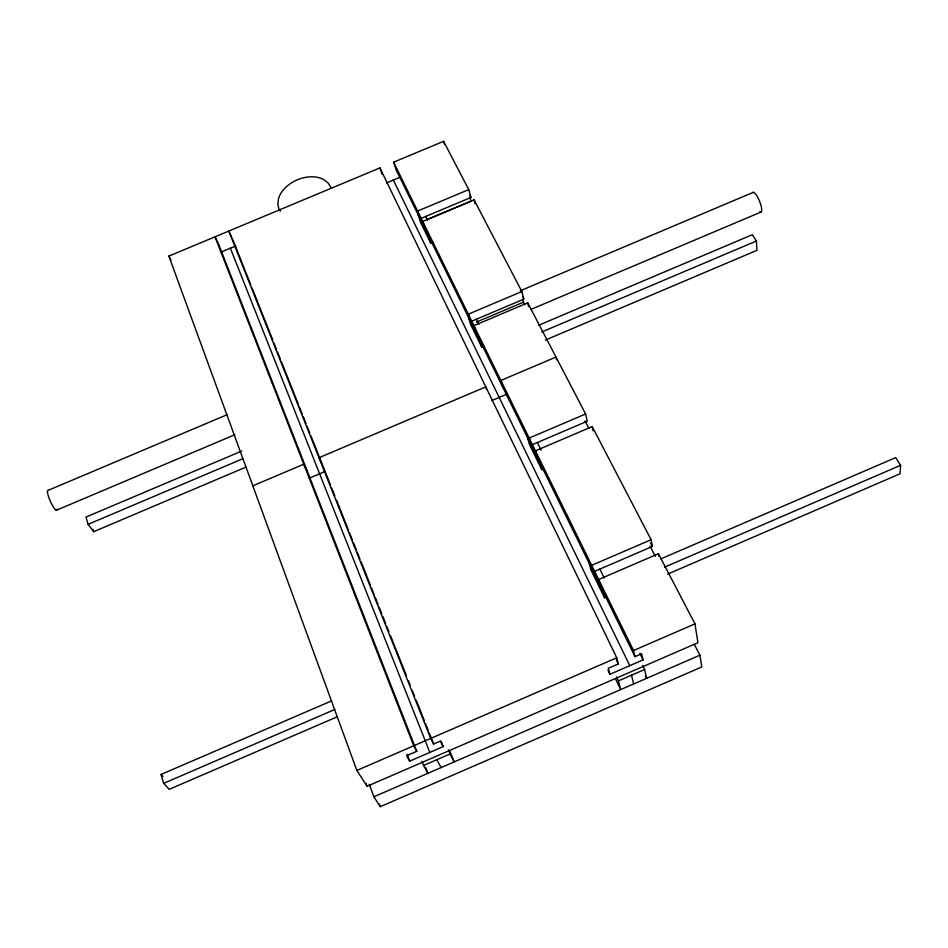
<?xml version="1.0" encoding="UTF-8"?>
<svg xmlns="http://www.w3.org/2000/svg" width="948" height="948" viewBox="0 0 948 948"><rect width="100%" height="100%" fill="white"/><g stroke="black" fill="none" stroke-linecap="round" stroke-linejoin="round"><path stroke-width="1.42" d="M660.851 558.882L895.659 457.611L900.6 465.302L900.067 473.763L667.665 574.109M468.75 189.612L417.63 211.048L420.118 218.787L470.919 197.468L468.75 189.612L443.593 141.311L393.621 162.191L396.193 170.036L635.006 656.691L641.678 653.8L643.064 659.915L609.908 674.289L608.284 668.281L618.309 663.932L616.745 657.794L379.947 167.903L168.863 256.102L356.863 770.44L367.101 786.283L697.941 642.72L694.967 623.891L658.422 553.739L598.674 579.501L600.321 586.006M421.99 761.339L423.602 765.451L450.099 753.956L454.151 761.919L449.731 750.958M615.56 678.922L620.667 689.599L618.404 680.901L644.628 669.513L642.673 665.543M369.293 784.328L373.879 796.782L699.908 655.187L694.469 644.664M373.879 796.782L380.278 806.689L701.769 666.954L699.908 655.187M356.863 770.44L616.745 657.794M635.006 656.691L633.56 650.506L694.967 623.891M416.764 751.326L413.719 745.792L215.006 236.822L218.621 244.264L416.764 751.326L406.633 755.722L409.714 761.137L443.214 746.609L441.021 741.123M231.75 237.284L228.8 231.063L430.712 738.433L433.639 744.014L440.382 741.087L443.214 746.609M651.11 539.72L591.694 565.304L593.389 571.881L652.39 546.451L651.11 539.72L592.192 426.6L535.454 450.833L537.433 457.86M337.441 716.7L169.194 789.352L163.66 783.344L161.065 774.445L331.646 700.868M163.66 783.344L334.798 709.483M664.512 567.188L900.6 465.302M585.627 413.992L529.185 438.071L531.2 445.145L587.274 421.208L585.627 413.992L527.74 302.862L473.929 325.626L476.192 333.068M241.823 451.035L85.995 517.063L88.117 524.327L93.686 531.686L245.97 467.091M545.396 340.071L756.966 250.319L756.397 241.005L752.345 234.701L538.582 325.283M252.832 485.826L303.775 464.188L307.211 470.955M309.309 478.183L324.963 471.523M491.526 400.696L507.133 394.06M47.59 490.578L227.437 414.56M520.369 290.763L753.352 192.302M521.85 291.557L468.312 314.191L470.599 321.656L523.806 299.165L521.85 291.557L474.095 199.886L422.737 221.441L425.202 229.155M476.429 322.083L523.414 302.211L522.775 299.698M56.323 510.285L234.95 434.682M530.833 309.451L761.28 211.925M468.371 317.13L470.646 324.524L481.809 347.288L484.144 346.304M88.117 524.327L243.032 458.642M541.77 331.99L756.397 241.005M418.092 214.663L420.556 222.33L430.712 243.032L432.94 242.096M220.848 252.204L235.839 245.923M386.559 182.881L400.08 177.229M427.441 219.438L470.966 201.166L469.888 197.279M161.065 774.445L162.914 776.471M280.347 211.214L278.913 209.081L277.788 204.01L278.534 198.523A28.144 19.624 -23.3 0 1 297.435 179.776A28.144 19.624 -23.3 0 1 323.825 179.61L328.138 182.988L330.84 187.372M423.602 765.451L427.939 773.307L425.782 767.797M436.862 759.704L441.057 767.607M168.863 256.102L170.913 259.942M469.864 195.43L470.919 197.468M522.644 296.925L523.806 299.165M650.541 542.896L652.39 546.451M523.414 302.211L524.742 304.758M585.023 420.888L588.898 428.366M650.02 546.107L655.317 556.31M425.676 216.452L427.595 220.339M476.417 319.203L478.918 324.263M537.338 442.526L541.095 450.146M599.847 569.096L604.279 578.079M639.805 653.314L643.064 659.915M393.621 162.191L633.56 650.506M645.315 675.675L646.619 678.33L644.628 669.513M321.787 463.382L319.002 457.718L485.791 386.867L486.537 389.284M393.325 180.049L629.804 665.662M616.39 659.938L618.309 663.932M616.484 676.908L618.404 680.901M608 670.295L609.908 674.289M448.44 749.832L450.099 753.956M232.343 238.541L250.888 285.099M251.978 287.837L272.704 339.882M273.794 342.631L276.52 349.468M277.61 352.218L280.335 359.067M281.426 361.804L298.336 404.263M299.426 407L302.151 413.849M303.242 416.587L305.979 423.436M307.069 426.173L309.795 433.023M310.885 435.76L321.787 463.157M322.332 464.52L330.52 485.068M331.61 487.817L334.881 496.029M336.528 500.141L348.52 530.288M349.622 533.025L352.348 539.874M353.438 542.611L356.164 549.461M357.254 552.198L359.979 559.059M361.07 561.797L370.348 585.082M371.438 587.819L374.164 594.68M375.266 597.418L377.991 604.267M379.082 607.004L381.807 613.854M382.897 616.591L385.623 623.44M386.713 626.19L388.905 631.664M390.54 635.776L406.36 675.509M408.541 680.984L410.176 685.096M412.356 690.582L414.549 696.057M416.184 700.169L424.36 720.717M425.451 723.454L428.188 730.304M429.278 733.053L433.639 744.014M230.388 248.21L429.823 752.416M407.048 754.253L409.714 761.137M379.259 803.928L380.278 806.689M366.082 783.51L367.101 786.283M379.947 167.903L382.151 174.42M428.283 235.424L430.712 243.032M479.581 339.965L481.809 347.288M503.021 387.732L500.876 380.468L555.966 357.064L556.63 359.802M92.987 529.28L93.686 531.686M527.491 437.585L529.494 444.588L541.901 469.9L539.945 462.98M443.593 141.311L444.387 144.096M474.095 199.886L475.173 203.796M589.265 563.479L590.96 569.997L604.729 598.093L603.118 591.706M527.74 302.862L528.7 306.654M631.51 675.201L633.643 683.958M592.192 426.6L593.164 430.902M658.422 553.739L658.907 556.405M752.688 192.598A10.665 2.761 68 0 1 760.047 202.493A10.665 2.761 68 0 1 759.692 211.771M56.987 509.159A10.866 2.062 66.1 0 1 50.896 502.44A10.866 2.062 66.1 0 1 48.087 490.377"/></g></svg>
